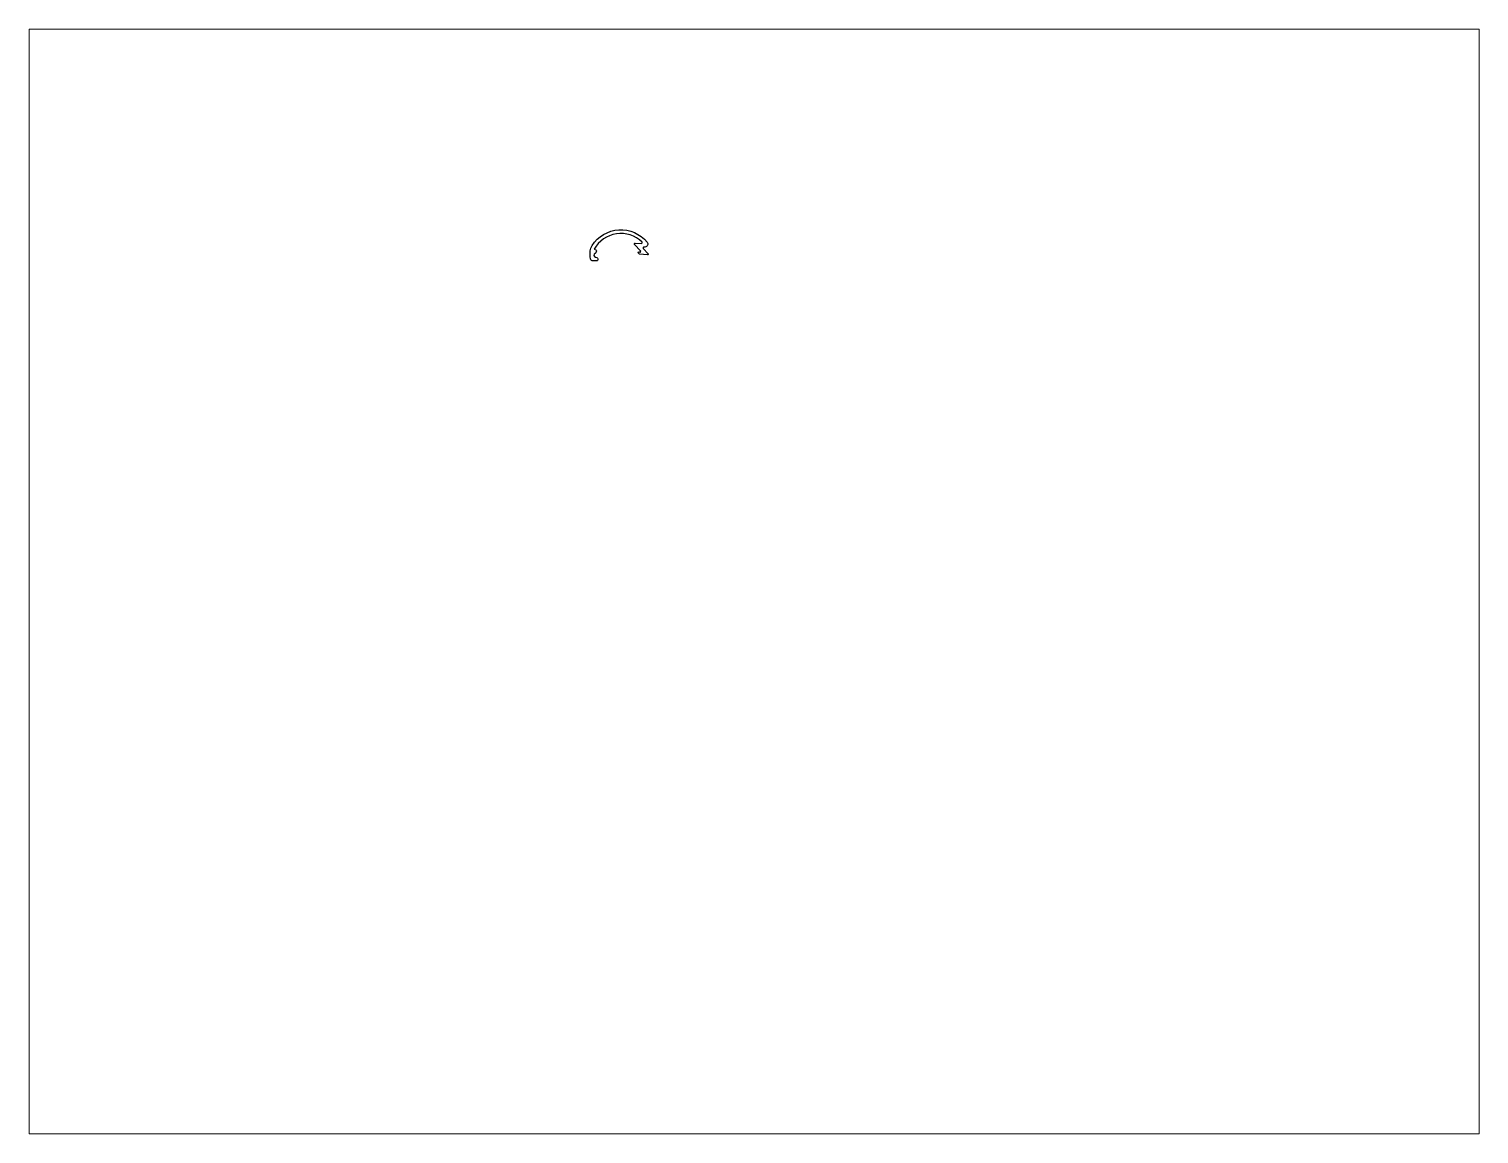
# Paper-space layout 'Layout1' of a CAD drawing. Extents: x 27 to 240, y 20 to 183.
# The model-space entities are those that its viewports show. They can reach past a viewport. Long polylines and large blocks are cut down to what shows.
import ezdxf

# ---------------------------------------------------------------- set-up
doc = ezdxf.new("R2010")
doc.units = 0
doc.header["$LTSCALE"] = 15
doc.layers.get('0').update_dxf_attribs({"linetype": 'CONTINUOUS'})

msp = doc.modelspace()

# ---------------------------------------------------------------- linework, layer by layer
at = {"color": 7, "linetype": 'CONTINUOUS', "flags": 128}
msp.add_lwpolyline([(147.43, 219.66, -0.507815), (162.09, 220.56, -0.622007), (161.51, 219.25), (161.19, 219.24, 0.63707), (161.05, 218.9), (162.34, 217.48, -0.693725), (162.17, 217.14), (160.05, 217.4, -0.180829), (159.92, 217.46), (159.73, 217.68, -1), (160.02, 217.95, 1), (160.32, 218.21), (158.73, 219.97, -0.66651), (158.89, 220.3), (160.57, 220.23, 0.690853), (160.72, 220.57, 0.49404), (148, 218.66), (148.43, 218.55, -0.364477), (148.6, 218.28), (148.56, 217.97, -0.267949), (148.26, 217.58, 0.712019), (148.36, 216.54), (148.67, 216.47, -0.336786), (148.98, 216.1), (148.98, 216, -0.414214), (148.6, 215.58), (147.71, 215.55, -0.375279), (146.99, 216.12, -0.072092), (146.93, 218.25, -0.114863)], format="xyb", close=True, dxfattribs=at)

psp = doc.layouts.get("Layout1")

# ---------------------------------------------------------------- viewports
at = {"layer": '0', "color": 0, "linetype": 'BYBLOCK', "ltscale": 0.05}
psp.add_viewport(center=(133.35, 101.6), size=(213.36, 162.56), view_center_point=(190.51, 130.3), view_height=293.8955, dxfattribs=at)

doc.saveas('drawing.dxf')
